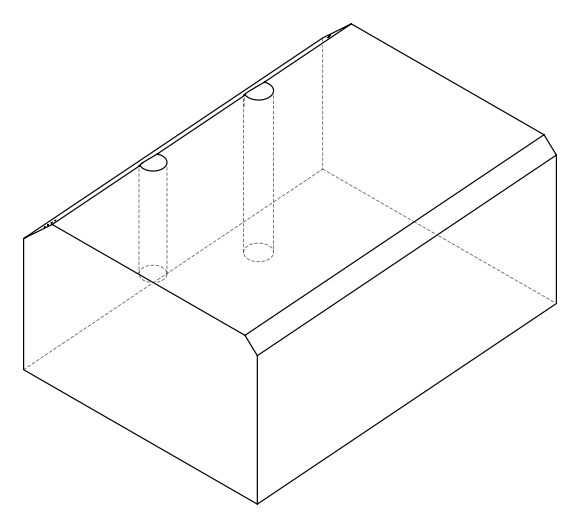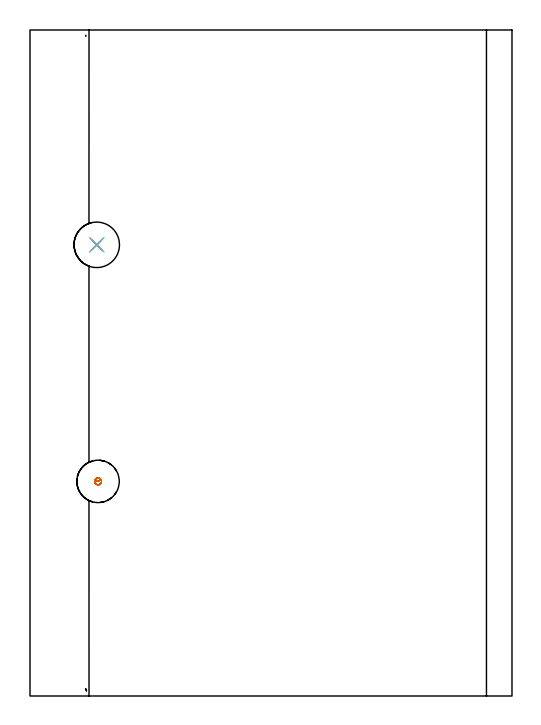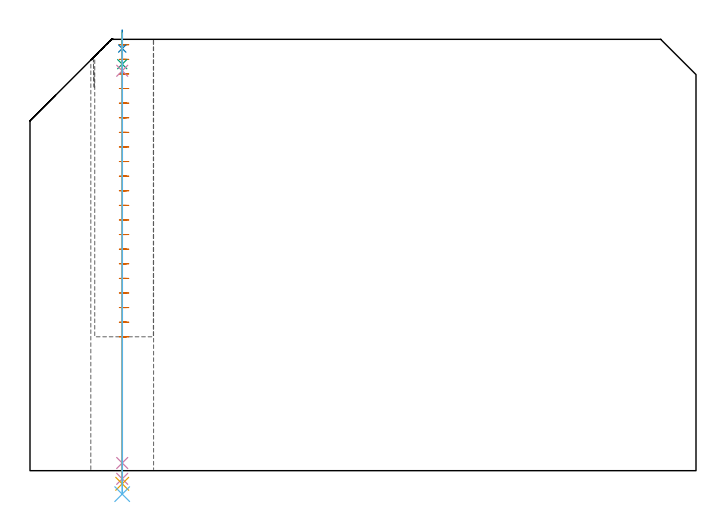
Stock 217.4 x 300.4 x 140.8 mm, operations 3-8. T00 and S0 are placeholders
(PLAN: 8 operations, 6 tool changes, 39.6 min)
(1 AREA_MILL | FG_CHAMFER_SURFACE | UGT0205_001 | 12.18 min | 19859 mm3)
(2 AREA_MILL_1 | FG_CHAMFER_SURFACE_1 | UGT0205_001 | 24.24 min | 106277 mm3)
(3 MILL_BLIND_HOLE_FROM_SOLID_MATERIAL | STEP1POCKET | NXT0201_012 | Spiral | 1.27 min | 27663 mm3)
(4 SPOT_DRILL | STEP1HOLE | NXT0321_9005460120000 | 0.05 min | 172 mm3)
(5 DRILL_BLIND_HOLE_INTO_CENTER | STEP1HOLE | UGT0301_178 | 0.04 min | 99 mm3)
(6 GUN_DRILL_THROUGH_HOLE | STEP1HOLE | UGT0307_001 | 0.62 min | 2603 mm3)
(7 SPADE_DRILL_TO_ENLARGE_THROUGH_HOLE | STEP1HOLE | UGT0306_003 | 0.59 min | 14346 mm3)
(8 DRILL_TO_ENLARGE_THROUGH_HOLE | STEP1HOLE | UGT0301_050 | 0.6 min | 28948 mm3)
(TOOL UGT0205_001 | Chamfer Mill 20 x 3 x 45 deg. | D20 FL50 Z2)
(TOOL NXT0201_012 | ENDMILL 16mm [2P460-1600-NA 1630] | D16 FL38 Z6)
(TOOL NXT0321_9005460120000 | NC Spot Drill, 142deg, 12mm, Carbide, Uncoated | D12 PA142 FL30 Z2)
(TOOL UGT0301_178 | Twist Drill 5.4 mm | D5.4 PA118 FL55 Z2)
(TOOL UGT0307_001 | Gun Drill 5 mm | D5 PA130 FL24 Z1)
(TOOL UGT0306_003 | Spade Drill 12.5mm | D12.5 PA132 FL10 Z2)
(TOOL UGT0301_050 | Twist Drill 20.5 mm | D20.5 PA118 FL145 Z2)
(OP 3 MILL_BLIND_HOLE_FROM_SOLID_MATERIAL)
G17 G21 G94 G90
T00 M6
G54
G17 G0 G90 X30.7 Y96.8 S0 M3
G43 Z150.8 H1
Z139.033
G94 G3 X31.475 Y97.575 R0.775 F250.
X30.7 Y98.35 R0.775
X29.15 Y96.8 R1.55
X30.7 Y98.35 R-1.55
X29.925 Y97.575 R0.775
X30.7 Y96.8 R0.775
G0 Z134.267
G3 X31.475 Y97.575 R0.775
X30.7 Y98.35 R0.775
X29.15 Y96.8 R1.55
X30.7 Y98.35 R-1.55
X29.925 Y97.575 R0.775
X30.7 Y96.8 R0.775
G0 Z129.5
G3 X31.475 Y97.575 R0.775
X30.7 Y98.35 R0.775
X29.15 Y96.8 R1.55
X30.7 Y98.35 R-1.55
X29.925 Y97.575 R0.775
X30.7 Y96.8 R0.775
G0 Z124.733
G3 X31.475 Y97.575 R0.775
X30.7 Y98.35 R0.775
X29.15 Y96.8 R1.55
X30.7 Y98.35 R-1.55
X29.925 Y97.575 R0.775
X30.7 Y96.8 R0.775
G0 Z119.967
G3 X31.475 Y97.575 R0.775
X30.7 Y98.35 R0.775
X29.15 Y96.8 R1.55
X30.7 Y98.35 R-1.55
X29.925 Y97.575 R0.775
X30.7 Y96.8 R0.775
G0 Z115.2
G3 X31.475 Y97.575 R0.775
X30.7 Y98.35 R0.775
X29.15 Y96.8 R1.55
X30.7 Y98.35 R-1.55
X29.925 Y97.575 R0.775
X30.7 Y96.8 R0.775
G0 Z110.433
G3 X31.475 Y97.575 R0.775
X30.7 Y98.35 R0.775
X29.15 Y96.8 R1.55
X30.7 Y98.35 R-1.55
X29.925 Y97.575 R0.775
X30.7 Y96.8 R0.775
G0 Z105.667
G3 X31.475 Y97.575 R0.775
X30.7 Y98.35 R0.775
X29.15 Y96.8 R1.55
X30.7 Y98.35 R-1.55
X29.925 Y97.575 R0.775
X30.7 Y96.8 R0.775
G0 Z100.9
G3 X31.475 Y97.575 R0.775
X30.7 Y98.35 R0.775
X29.15 Y96.8 R1.55
X30.7 Y98.35 R-1.55
X29.925 Y97.575 R0.775
X30.7 Y96.8 R0.775
G0 Z96.133
G3 X31.475 Y97.575 R0.775
X30.7 Y98.35 R0.775
X29.15 Y96.8 R1.55
X30.7 Y98.35 R-1.55
X29.925 Y97.575 R0.775
X30.7 Y96.8 R0.775
G0 Z91.367
G3 X31.475 Y97.575 R0.775
X30.7 Y98.35 R0.775
X29.15 Y96.8 R1.55
X30.7 Y98.35 R-1.55
X29.925 Y97.575 R0.775
X30.7 Y96.8 R0.775
G0 Z86.6
G3 X31.475 Y97.575 R0.775
X30.7 Y98.35 R0.775
X29.15 Y96.8 R1.55
X30.7 Y98.35 R-1.55
X29.925 Y97.575 R0.775
X30.7 Y96.8 R0.775
G0 Z81.833
G3 X31.475 Y97.575 R0.775
X30.7 Y98.35 R0.775
X29.15 Y96.8 R1.55
X30.7 Y98.35 R-1.55
X29.925 Y97.575 R0.775
X30.7 Y96.8 R0.775
G0 Z77.067
G3 X31.475 Y97.575 R0.775
X30.7 Y98.35 R0.775
X29.15 Y96.8 R1.55
X30.7 Y98.35 R-1.55
X29.925 Y97.575 R0.775
X30.7 Y96.8 R0.775
G0 Z72.3
G3 X31.475 Y97.575 R0.775
X30.7 Y98.35 R0.775
X29.15 Y96.8 R1.55
X30.7 Y98.35 R-1.55
X29.925 Y97.575 R0.775
X30.7 Y96.8 R0.775
G0 Z67.533
G3 X31.475 Y97.575 R0.775
X30.7 Y98.35 R0.775
X29.15 Y96.8 R1.55
X30.7 Y98.35 R-1.55
X29.925 Y97.575 R0.775
X30.7 Y96.8 R0.775
G0 Z62.767
G3 X31.475 Y97.575 R0.775
X30.7 Y98.35 R0.775
X29.15 Y96.8 R1.55
X30.7 Y98.35 R-1.55
X29.925 Y97.575 R0.775
X30.7 Y96.8 R0.775
G0 Z58.
G3 X31.475 Y97.575 R0.775
X30.7 Y98.35 R0.775
X29.15 Y96.8 R1.55
X30.7 Y98.35 R-1.55
X29.925 Y97.575 R0.775
X30.7 Y96.8 R0.775
G0 Z53.233
G3 X31.475 Y97.575 R0.775
X30.7 Y98.35 R0.775
X29.15 Y96.8 R1.55
X30.7 Y98.35 R-1.55
X29.925 Y97.575 R0.775
X30.7 Y96.8 R0.775
G0 Z48.467
G3 X31.475 Y97.575 R0.775
X30.7 Y98.35 R0.775
X29.15 Y96.8 R1.55
X30.7 Y98.35 R-1.55
X29.925 Y97.575 R0.775
X30.7 Y96.8 R0.775
G0 Z150.8
Z43.7
G3 X31.475 Y97.575 R0.775
X30.7 Y98.35 R0.775
X29.15 Y96.8 R1.55
X30.7 Y98.35 R-1.55
X29.925 Y97.575 R0.775
X30.7 Y96.8 R0.775
G0 Z150.8
M5
M2
(OP 4 SPOT_DRILL)
G17 G21 G94 G90
T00 M6
G54
G17 G0 G90 X30.1 Y203.5 S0 M3
G43 Z150.8 H0
G94 G81 G98 Z137.8 F250. R143.8
G80
M5
M2
(OP 5 DRILL_BLIND_HOLE_INTO_CENTER)
G17 G21 G94 G90
T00 M6
G54
G17 G0 G90 X30.1 Y203.5 S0 M3
G43 Z150.8 H0
G94 G81 G98 Z132.7 F250. R142.8
G80
M5
M2
(OP 6 GUN_DRILL_THROUGH_HOLE)
G17 G21 G94 G90
T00 M6
G54
G17 G0 G90 X30.1 Y203.5 M8
G43 Z150.8 H0
Z139.122
S716 M3
G94 G1 Z130.536 F125. M26
G4 X.084
Z2.5 F250.
G4 X.084
Z-2.666 F125.
G4 X.084
M5
M9
G0 Z139.122
Z150.8
M2
(OP 7 SPADE_DRILL_TO_ENLARGE_THROUGH_HOLE)
G17 G21 G94 G90
T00 M6
G54
G17 G0 G90 X30.1 Y203.5 S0 M3
G43 Z150.8 H0
G94 G73 G98 Z-4.283 F250. Q12.09 R142.8
G80
M5
M2
(OP 8 DRILL_TO_ENLARGE_THROUGH_HOLE)
G17 G21 G94 G90
T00 M6
G54
G17 G0 G90 X30.1 Y203.5 S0 M3
G43 Z150.8 H0
G94 G73 G98 Z-7.659 F250. Q18.557 R142.8
G80
M5
M2
